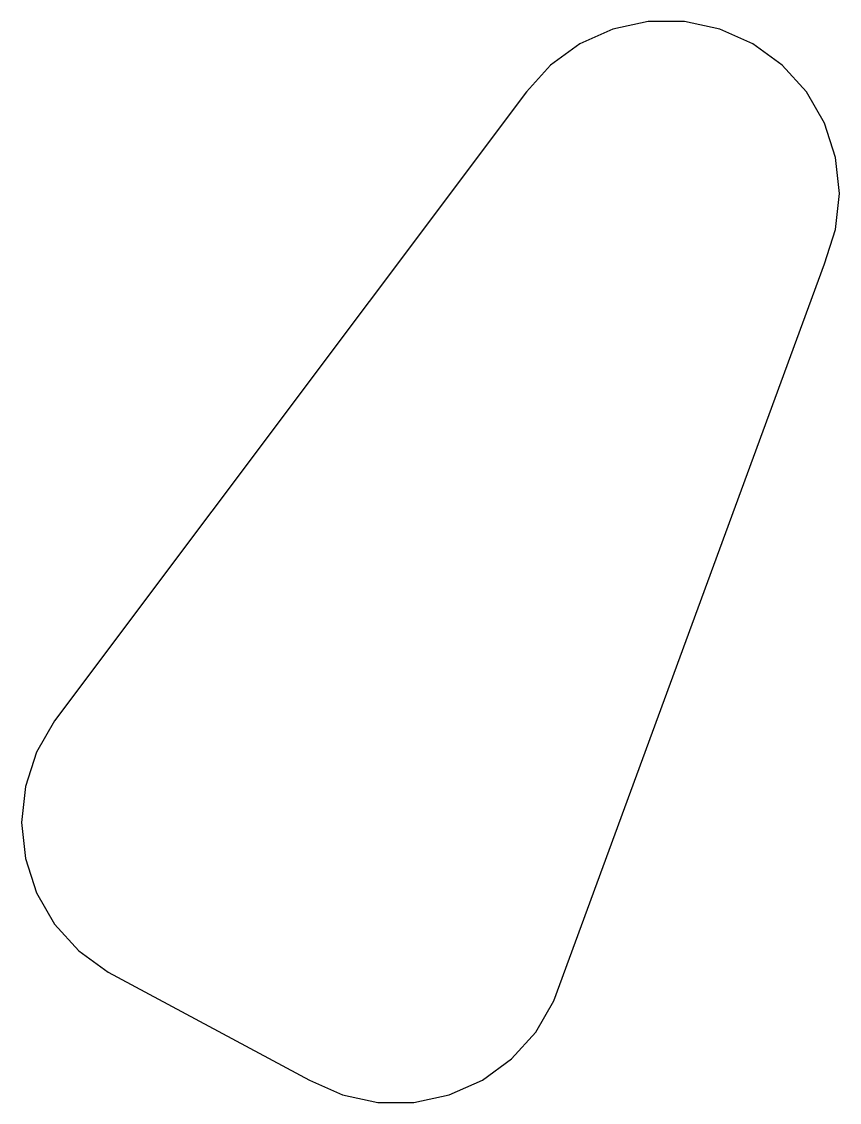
# Model space of a CAD drawing. Header units: metres. Extents: x -20.5 to 5.5, y -28.9 to 5.5.
import ezdxf

# ---------------------------------------------------------------- set-up
doc = ezdxf.new("R2010")
doc.units = ezdxf.units.M

msp = doc.modelspace()

# ---------------------------------------------------------------- linework, layer by layer
for p, q in [((-1.69959, 5.23081), (-2.75, 4.76314)), ((-0.574907, 5.46987), (-1.69959, 5.23081)), ((0.574907, 5.46987), (-0.574907, 5.46987)), ((1.69959, 5.23081), (0.574907, 5.46987)), ((2.75, 4.76314), (1.69959, 5.23081)), ((-2.75, 4.76314), (-3.68022, 4.0873)), ((3.68022, 4.0873), (2.75, 4.76314)), ((-3.68022, 4.0873), (-4.44959, 3.23282)), ((4.44959, 3.23282), (3.68022, 4.0873)), ((-4.44959, 3.23282), (-19.4496, -16.7672)), ((5.0245, 2.23705), (4.44959, 3.23282)), ((5.37981, 1.14351), (5.0245, 2.23705)), ((5.5, 0), (5.37981, 1.14351)), ((5.37981, -1.14351), (5.5, 0)), ((5.0245, -2.23705), (5.37981, -1.14351)), ((-3.57691, -25.6713), (5.0245, -2.23705)), ((-19.4496, -16.7672), (-20.0245, -17.7629)), ((-20.0245, -17.7629), (-20.3798, -18.8565)), ((-20.3798, -18.8565), (-20.5, -20)), ((-20.5, -20), (-20.3798, -21.1435)), ((-20.3798, -21.1435), (-20.0245, -22.2371)), ((-20.0245, -22.2371), (-19.4496, -23.2328)), ((-19.4496, -23.2328), (-18.6802, -24.0873)), ((-18.6802, -24.0873), (-17.75, -24.7631)), ((-17.75, -24.7631), (-11.3514, -28.1974)), ((-4.15182, -26.6671), (-3.57691, -25.6713)), ((-4.92119, -27.5216), (-4.15182, -26.6671)), ((-5.85141, -28.1974), (-4.92119, -27.5216)), ((-11.3514, -28.1974), (-10.301, -28.6651)), ((-6.90182, -28.6651), (-5.85141, -28.1974)), ((-10.301, -28.6651), (-9.17632, -28.9042)), ((-8.0265, -28.9042), (-6.90182, -28.6651)), ((-9.17632, -28.9042), (-8.0265, -28.9042))]:
    msp.add_line(p, q)

doc.saveas('drawing.dxf')
